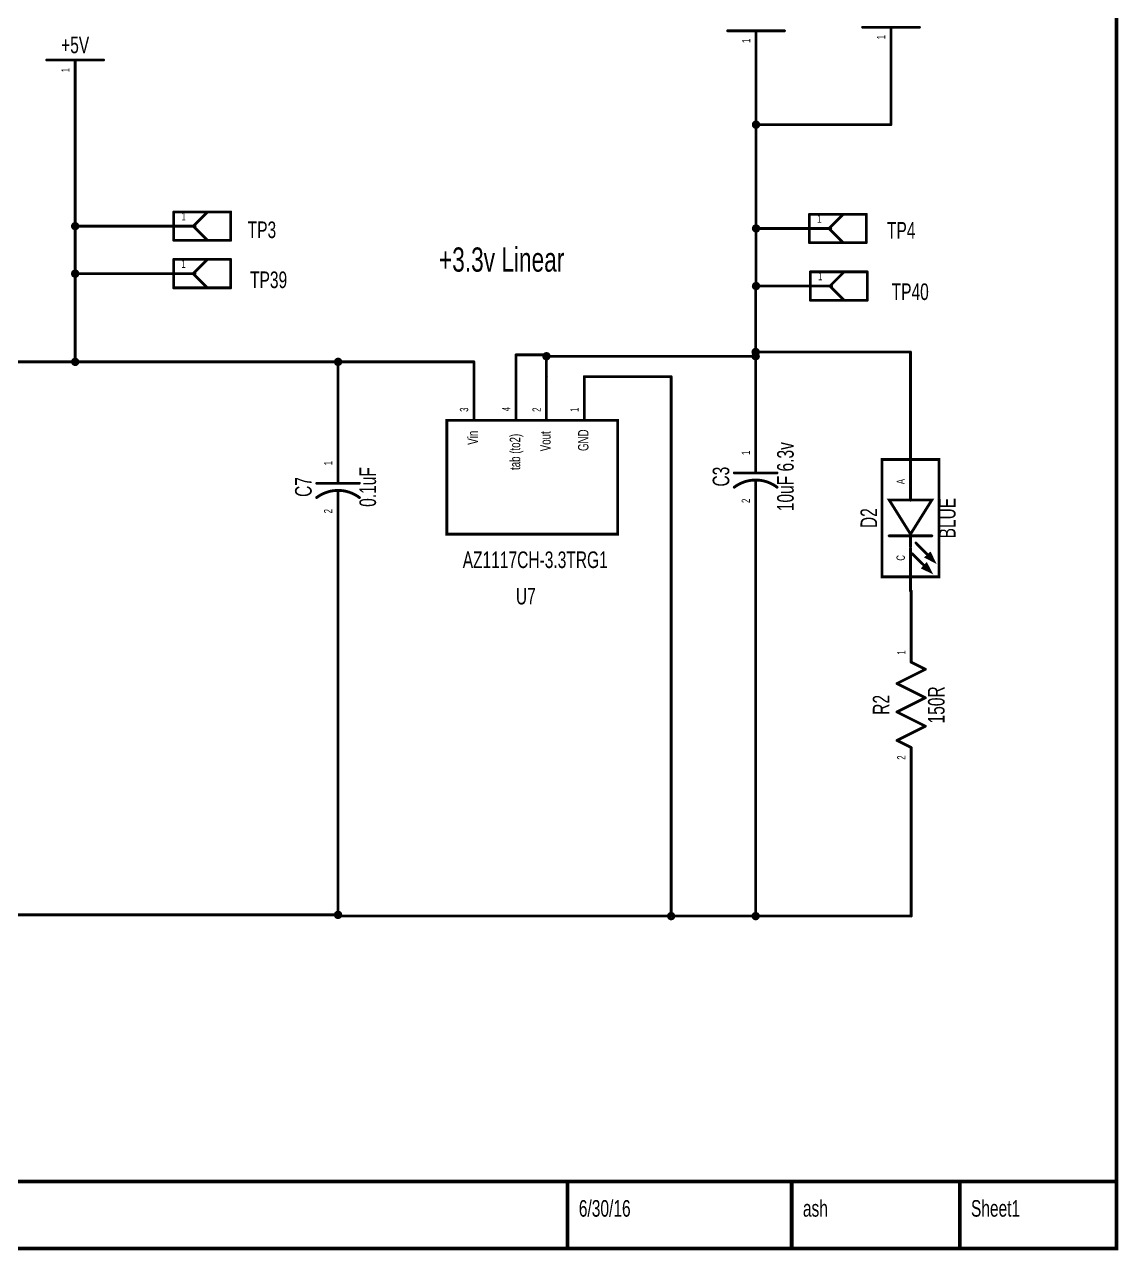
# Model space of a CAD drawing. Extents: x -0.7 to 10.8, y -0.9 to 7.2.
# Drawn here: x 6.969 to 10.813, y -0.908 to 3.402 of the extents above; entities that cross this region are included whole.
import ezdxf
from ezdxf.enums import TextEntityAlignment as Align

# ---------------------------------------------------------------- set-up
doc = ezdxf.new("R2010")
doc.units = 0
for name, color, linetype in [('Element', 253, 'CONTINUOUS'), ('Net', 50, 'CONTINUOUS'), ('Pin', 50, 'CONTINUOUS'), ('Shapes', 252, 'CONTINUOUS'), ('Titles', 253, 'CONTINUOUS')]:
    doc.layers.add(name, color=color, linetype=linetype)

msp = doc.modelspace()

# ---------------------------------------------------------------- linework, layer by layer
at = {"layer": 'Element', "linetype": 'CONTINUOUS'}
for points, const_width in [([(9.4394, 3.3798), (9.6394, 3.3798)], 0.0098), ([(9.9137, 3.3924), (10.1137, 3.3924)], 0.0098), ([(7.0468, 3.2772), (7.2468, 3.2772)], 0.0098), ([(7.4932, 2.6431), (7.4932, 2.7431)], 0.0098), ([(7.4932, 2.7431), (7.6932, 2.7431)], 0.0098), ([(7.612, 2.7431), (7.562, 2.6931)], 0.0098), ([(7.6932, 2.7431), (7.6932, 2.6431)], 0.0098), ([(9.727, 2.635), (9.727, 2.735)], 0.0098), ([(9.727, 2.735), (9.927, 2.735)], 0.0098), ([(9.8458, 2.735), (9.7958, 2.685)], 0.0098), ([(9.927, 2.735), (9.927, 2.635)], 0.0098), ([(7.5682, 2.6931), (7.4932, 2.6931)], 0.0098), ([(7.612, 2.6431), (7.562, 2.6931)], 0.0098), ([(9.802, 2.685), (9.727, 2.685)], 0.0098), ([(9.8458, 2.635), (9.7958, 2.685)], 0.0098), ([(7.6932, 2.6431), (7.4932, 2.6431)], 0.0098), ([(9.927, 2.635), (9.727, 2.635)], 0.0098), ([(7.493, 2.4761), (7.493, 2.5761)], 0.0098), ([(7.493, 2.5761), (7.693, 2.5761)], 0.0098), ([(7.6118, 2.5761), (7.5618, 2.5261)], 0.0098), ([(7.693, 2.5761), (7.693, 2.4761)], 0.0098), ([(7.568, 2.5261), (7.493, 2.5261)], 0.0098), ([(7.6118, 2.4761), (7.5618, 2.5261)], 0.0098), ([(9.7301, 2.4324), (9.7301, 2.5324)], 0.0098), ([(9.7301, 2.5324), (9.9301, 2.5324)], 0.0098), ([(9.8489, 2.5324), (9.7989, 2.4824)], 0.0098), ([(9.9301, 2.5324), (9.9301, 2.4324)], 0.0098), ([(7.693, 2.4761), (7.493, 2.4761)], 0.0098), ([(9.8051, 2.4824), (9.7301, 2.4824)], 0.0098), ([(9.8489, 2.4324), (9.7989, 2.4824)], 0.0098), ([(9.9301, 2.4324), (9.7301, 2.4324)], 0.0098), ([(8.4529, 2.0103), (9.0529, 2.0103), (9.0529, 1.6103), (8.4529, 1.6103), (8.4529, 2.0103)], 0.0098), ([(9.538, 1.8625), (9.538, 1.8255)], 0.0098), ([(9.9822, 1.8729), (10.1822, 1.8729), (10.1822, 1.4604), (9.9822, 1.4604), (9.9822, 1.8729)], 0.0098), ([(8.0705, 1.8261), (8.0705, 1.7891)], 0.0098), ([(9.463, 1.8255), (9.613, 1.8255)], 0.0098), ([(8.1457, 1.7389), (8.1391, 1.7436), (8.1322, 1.7478), (8.1251, 1.7515), (8.1177, 1.7548), (8.1102, 1.7576), (8.1024, 1.76), (8.0946, 1.7618), (8.0866, 1.7631), (8.0786, 1.7638), (8.0705, 1.7641), (8.0624, 1.7638), (8.0544, 1.7631), (8.0464, 1.7618), (8.0386, 1.76), (8.0308, 1.7576), (8.0233, 1.7548), (8.0159, 1.7515), (8.0088, 1.7478), (8.0019, 1.7436), (7.9953, 1.7389)], 0.01), ([(7.9955, 1.7891), (8.1455, 1.7891)], 0.0098), ([(8.0705, 1.7641), (8.0705, 1.7261)], 0.0098), ([(9.6133, 1.7753), (9.6067, 1.78), (9.5998, 1.7842), (9.5926, 1.788), (9.5853, 1.7913), (9.5777, 1.7941), (9.57, 1.7964), (9.5621, 1.7982), (9.5541, 1.7995), (9.5461, 1.8003), (9.538, 1.8005), (9.53, 1.8003), (9.5219, 1.7995), (9.514, 1.7982), (9.5061, 1.7964), (9.4984, 1.7941), (9.4908, 1.7912), (9.4834, 1.788), (9.4763, 1.7842), (9.4694, 1.78), (9.4628, 1.7753)], 0.01), ([(9.538, 1.8005), (9.538, 1.7625)], 0.0098), ([(10.0822, 1.7664), (10.0822, 1.7294)], 0.0098), ([(10.0822, 1.6104), (10.1572, 1.7304), (10.0072, 1.7304), (10.0822, 1.6104)], 0.0098), ([(10.0072, 1.6044), (10.1572, 1.6044)], 0.0098), ([(10.0822, 1.6044), (10.0822, 1.5664)], 0.0098), ([(10.1012, 1.5794), (10.1632, 1.5164)], 0.0098), ([(10.0882, 1.5414), (10.1512, 1.4794)], 0.0098), ([(10.1382, 1.5044), (10.1262, 1.4914), (10.1512, 1.4794), (10.1382, 1.5044)], 0.0098), ([(10.1512, 1.5414), (10.1382, 1.5294), (10.1632, 1.5164), (10.1512, 1.5414)], 0.0098), ([(10.0845, 1.1601), (10.1345, 1.1351)], 0.0098), ([(10.1345, 1.1351), (10.0345, 1.0851)], 0.0098), ([(10.0345, 1.0851), (10.1345, 1.0351)], 0.0098), ([(10.1345, 1.0351), (10.0345, 0.9851)], 0.0098), ([(10.0345, 0.9851), (10.1345, 0.9351)], 0.0098), ([(10.1345, 0.9351), (10.0345, 0.8851)], 0.0098), ([(10.0345, 0.8851), (10.0845, 0.8601)], 0.0098)]:
    msp.add_lwpolyline(points, dxfattribs=dict(at, const_width=const_width))
for points, const_width in [([(9.4369, 3.3798, 1), (9.4418, 3.3798, 1), (9.4369, 3.3798, 1)], 0.0049), ([(9.6369, 3.3798, 1), (9.6418, 3.3798, 1), (9.6369, 3.3798, 1)], 0.0049), ([(9.9112, 3.3924, 1), (9.9161, 3.3924, 1), (9.9112, 3.3924, 1)], 0.0049), ([(10.1112, 3.3924, 1), (10.1161, 3.3924, 1), (10.1112, 3.3924, 1)], 0.0049), ([(7.0444, 3.2772, 1), (7.0493, 3.2772, 1), (7.0444, 3.2772, 1)], 0.0049), ([(7.2444, 3.2772, 1), (7.2493, 3.2772, 1), (7.2444, 3.2772, 1)], 0.0049), ([(7.4908, 2.7431, 1), (7.4957, 2.7431, 1), (7.4908, 2.7431, 1)], 0.0049), ([(7.4908, 2.7431, 1), (7.4957, 2.7431, 1), (7.4908, 2.7431, 1)], 0.0049), ([(7.6095, 2.7431, 1), (7.6144, 2.7431, 1), (7.6095, 2.7431, 1)], 0.0049), ([(7.6908, 2.7431, 1), (7.6957, 2.7431, 1), (7.6908, 2.7431, 1)], 0.0049), ([(7.6908, 2.7431, 1), (7.6957, 2.7431, 1), (7.6908, 2.7431, 1)], 0.0049), ([(9.7246, 2.735, 1), (9.7295, 2.735, 1), (9.7246, 2.735, 1)], 0.0049), ([(9.7246, 2.735, 1), (9.7295, 2.735, 1), (9.7246, 2.735, 1)], 0.0049), ([(9.8433, 2.735, 1), (9.8482, 2.735, 1), (9.8433, 2.735, 1)], 0.0049), ([(9.9246, 2.735, 1), (9.9295, 2.735, 1), (9.9246, 2.735, 1)], 0.0049), ([(9.9246, 2.735, 1), (9.9295, 2.735, 1), (9.9246, 2.735, 1)], 0.0049), ([(7.4908, 2.6931, 1), (7.4957, 2.6931, 1), (7.4908, 2.6931, 1)], 0.0049), ([(7.5595, 2.6931, 1), (7.5644, 2.6931, 1), (7.5595, 2.6931, 1)], 0.0049), ([(7.5595, 2.6931, 1), (7.5644, 2.6931, 1), (7.5595, 2.6931, 1)], 0.0049), ([(7.5658, 2.6931, 1), (7.5707, 2.6931, 1), (7.5658, 2.6931, 1)], 0.0049), ([(9.7246, 2.685, 1), (9.7295, 2.685, 1), (9.7246, 2.685, 1)], 0.0049), ([(9.7933, 2.685, 1), (9.7982, 2.685, 1), (9.7933, 2.685, 1)], 0.0049), ([(9.7933, 2.685, 1), (9.7982, 2.685, 1), (9.7933, 2.685, 1)], 0.0049), ([(9.7996, 2.685, 1), (9.8045, 2.685, 1), (9.7996, 2.685, 1)], 0.0049), ([(7.4908, 2.6431, 1), (7.4957, 2.6431, 1), (7.4908, 2.6431, 1)], 0.0049), ([(7.4908, 2.6431, 1), (7.4957, 2.6431, 1), (7.4908, 2.6431, 1)], 0.0049), ([(7.6095, 2.6431, 1), (7.6144, 2.6431, 1), (7.6095, 2.6431, 1)], 0.0049), ([(7.6908, 2.6431, 1), (7.6957, 2.6431, 1), (7.6908, 2.6431, 1)], 0.0049), ([(7.6908, 2.6431, 1), (7.6957, 2.6431, 1), (7.6908, 2.6431, 1)], 0.0049), ([(9.7246, 2.635, 1), (9.7295, 2.635, 1), (9.7246, 2.635, 1)], 0.0049), ([(9.7246, 2.635, 1), (9.7295, 2.635, 1), (9.7246, 2.635, 1)], 0.0049), ([(9.8433, 2.635, 1), (9.8482, 2.635, 1), (9.8433, 2.635, 1)], 0.0049), ([(9.9246, 2.635, 1), (9.9295, 2.635, 1), (9.9246, 2.635, 1)], 0.0049), ([(9.9246, 2.635, 1), (9.9295, 2.635, 1), (9.9246, 2.635, 1)], 0.0049), ([(7.4905, 2.5761, 1), (7.4955, 2.5761, 1), (7.4905, 2.5761, 1)], 0.0049), ([(7.4905, 2.5761, 1), (7.4955, 2.5761, 1), (7.4905, 2.5761, 1)], 0.0049), ([(7.6093, 2.5761, 1), (7.6142, 2.5761, 1), (7.6093, 2.5761, 1)], 0.0049), ([(7.6905, 2.5761, 1), (7.6955, 2.5761, 1), (7.6905, 2.5761, 1)], 0.0049), ([(7.6905, 2.5761, 1), (7.6955, 2.5761, 1), (7.6905, 2.5761, 1)], 0.0049), ([(7.4905, 2.5261, 1), (7.4955, 2.5261, 1), (7.4905, 2.5261, 1)], 0.0049), ([(7.5593, 2.5261, 1), (7.5642, 2.5261, 1), (7.5593, 2.5261, 1)], 0.0049), ([(7.5593, 2.5261, 1), (7.5642, 2.5261, 1), (7.5593, 2.5261, 1)], 0.0049), ([(7.5655, 2.5261, 1), (7.5705, 2.5261, 1), (7.5655, 2.5261, 1)], 0.0049), ([(9.7277, 2.5324, 1), (9.7326, 2.5324, 1), (9.7277, 2.5324, 1)], 0.0049), ([(9.7277, 2.5324, 1), (9.7326, 2.5324, 1), (9.7277, 2.5324, 1)], 0.0049), ([(9.8464, 2.5324, 1), (9.8513, 2.5324, 1), (9.8464, 2.5324, 1)], 0.0049), ([(9.9277, 2.5324, 1), (9.9326, 2.5324, 1), (9.9277, 2.5324, 1)], 0.0049), ([(9.9277, 2.5324, 1), (9.9326, 2.5324, 1), (9.9277, 2.5324, 1)], 0.0049), ([(7.4905, 2.4761, 1), (7.4955, 2.4761, 1), (7.4905, 2.4761, 1)], 0.0049), ([(7.4905, 2.4761, 1), (7.4955, 2.4761, 1), (7.4905, 2.4761, 1)], 0.0049), ([(7.6093, 2.4761, 1), (7.6142, 2.4761, 1), (7.6093, 2.4761, 1)], 0.0049), ([(7.6905, 2.4761, 1), (7.6955, 2.4761, 1), (7.6905, 2.4761, 1)], 0.0049), ([(7.6905, 2.4761, 1), (7.6955, 2.4761, 1), (7.6905, 2.4761, 1)], 0.0049), ([(9.7277, 2.4824, 1), (9.7326, 2.4824, 1), (9.7277, 2.4824, 1)], 0.0049), ([(9.7964, 2.4824, 1), (9.8013, 2.4824, 1), (9.7964, 2.4824, 1)], 0.0049), ([(9.7964, 2.4824, 1), (9.8013, 2.4824, 1), (9.7964, 2.4824, 1)], 0.0049), ([(9.8027, 2.4824, 1), (9.8076, 2.4824, 1), (9.8027, 2.4824, 1)], 0.0049), ([(9.7277, 2.4324, 1), (9.7326, 2.4324, 1), (9.7277, 2.4324, 1)], 0.0049), ([(9.7277, 2.4324, 1), (9.7326, 2.4324, 1), (9.7277, 2.4324, 1)], 0.0049), ([(9.8464, 2.4324, 1), (9.8513, 2.4324, 1), (9.8464, 2.4324, 1)], 0.0049), ([(9.9277, 2.4324, 1), (9.9326, 2.4324, 1), (9.9277, 2.4324, 1)], 0.0049), ([(9.9277, 2.4324, 1), (9.9326, 2.4324, 1), (9.9277, 2.4324, 1)], 0.0049), ([(9.5356, 1.8625, 1), (9.5405, 1.8625, 1), (9.5356, 1.8625, 1)], 0.0049), ([(8.068, 1.8261, 1), (8.073, 1.8261, 1), (8.068, 1.8261, 1)], 0.0049), ([(9.4606, 1.8255, 1), (9.4655, 1.8255, 1), (9.4606, 1.8255, 1)], 0.0049), ([(9.5356, 1.8255, 1), (9.5405, 1.8255, 1), (9.5356, 1.8255, 1)], 0.0049), ([(9.6106, 1.8255, 1), (9.6155, 1.8255, 1), (9.6106, 1.8255, 1)], 0.0049), ([(7.993, 1.7891, 1), (7.998, 1.7891, 1), (7.993, 1.7891, 1)], 0.0049), ([(8.068, 1.7891, 1), (8.073, 1.7891, 1), (8.068, 1.7891, 1)], 0.0049), ([(8.068, 1.7641, 1), (8.073, 1.7641, 1), (8.068, 1.7641, 1)], 0.0049), ([(8.143, 1.7891, 1), (8.148, 1.7891, 1), (8.143, 1.7891, 1)], 0.0049), ([(9.4603, 1.7753, 1), (9.4653, 1.7753, 1), (9.4603, 1.7753, 1)], 0.005), ([(9.5356, 1.8005, 1), (9.5405, 1.8005, 1), (9.5356, 1.8005, 1)], 0.0049), ([(9.5356, 1.7625, 1), (9.5405, 1.7625, 1), (9.5356, 1.7625, 1)], 0.0049), ([(9.6108, 1.7753, 1), (9.6158, 1.7753, 1), (9.6108, 1.7753, 1)], 0.005), ([(10.0797, 1.7664, 1), (10.0846, 1.7664, 1), (10.0797, 1.7664, 1)], 0.0049), ([(7.9928, 1.7389, 1), (7.9978, 1.7389, 1), (7.9928, 1.7389, 1)], 0.005), ([(8.068, 1.7261, 1), (8.073, 1.7261, 1), (8.068, 1.7261, 1)], 0.0049), ([(8.1432, 1.7389, 1), (8.1482, 1.7389, 1), (8.1432, 1.7389, 1)], 0.005), ([(10.0797, 1.7294, 1), (10.0846, 1.7294, 1), (10.0797, 1.7294, 1)], 0.0049), ([(10.0047, 1.6044, 1), (10.0096, 1.6044, 1), (10.0047, 1.6044, 1)], 0.0049), ([(10.0797, 1.6104, 1), (10.0846, 1.6104, 1), (10.0797, 1.6104, 1)], 0.0049), ([(10.0797, 1.6044, 1), (10.0846, 1.6044, 1), (10.0797, 1.6044, 1)], 0.0049), ([(10.1547, 1.6044, 1), (10.1596, 1.6044, 1), (10.1547, 1.6044, 1)], 0.0049), ([(10.0797, 1.5664, 1), (10.0846, 1.5664, 1), (10.0797, 1.5664, 1)], 0.0049), ([(10.0987, 1.5794, 1), (10.1036, 1.5794, 1), (10.0987, 1.5794, 1)], 0.0049), ([(10.0857, 1.5414, 1), (10.0906, 1.5414, 1), (10.0857, 1.5414, 1)], 0.0049), ([(10.1357, 1.5044, 1), (10.1406, 1.5044, 1), (10.1357, 1.5044, 1)], 0.0049), ([(10.1487, 1.5414, 1), (10.1536, 1.5414, 1), (10.1487, 1.5414, 1)], 0.0049), ([(10.1607, 1.5164, 1), (10.1656, 1.5164, 1), (10.1607, 1.5164, 1)], 0.0049), ([(10.1487, 1.4794, 1), (10.1536, 1.4794, 1), (10.1487, 1.4794, 1)], 0.0049), ([(10.082, 1.1601, 1), (10.087, 1.1601, 1), (10.082, 1.1601, 1)], 0.0049), ([(10.132, 1.1351, 1), (10.137, 1.1351, 1), (10.132, 1.1351, 1)], 0.0049), ([(10.132, 1.1351, 1), (10.137, 1.1351, 1), (10.132, 1.1351, 1)], 0.0049), ([(10.032, 1.0851, 1), (10.037, 1.0851, 1), (10.032, 1.0851, 1)], 0.0049), ([(10.032, 1.0851, 1), (10.037, 1.0851, 1), (10.032, 1.0851, 1)], 0.0049), ([(10.132, 1.0351, 1), (10.137, 1.0351, 1), (10.132, 1.0351, 1)], 0.0049), ([(10.132, 1.0351, 1), (10.137, 1.0351, 1), (10.132, 1.0351, 1)], 0.0049), ([(10.032, 0.9851, 1), (10.037, 0.9851, 1), (10.032, 0.9851, 1)], 0.0049), ([(10.032, 0.9851, 1), (10.037, 0.9851, 1), (10.032, 0.9851, 1)], 0.0049), ([(10.132, 0.9351, 1), (10.137, 0.9351, 1), (10.132, 0.9351, 1)], 0.0049), ([(10.132, 0.9351, 1), (10.137, 0.9351, 1), (10.132, 0.9351, 1)], 0.0049), ([(10.032, 0.8851, 1), (10.037, 0.8851, 1), (10.032, 0.8851, 1)], 0.0049), ([(10.032, 0.8851, 1), (10.037, 0.8851, 1), (10.032, 0.8851, 1)], 0.0049), ([(10.082, 0.8601, 1), (10.087, 0.8601, 1), (10.082, 0.8601, 1)], 0.0049)]:
    msp.add_lwpolyline(points, format="xyb", dxfattribs=dict(at, const_width=const_width))
at = {"layer": 'Net', "linetype": 'CONTINUOUS', "const_width": 0.0049}
for points in [[(9.5369, 3.2298, 1), (9.5418, 3.2298, 1), (9.5369, 3.2298, 1)], [(10.0112, 3.2424, 1), (10.0161, 3.2424, 1), (10.0112, 3.2424, 1)], [(7.1444, 3.1272, 1), (7.1493, 3.1272, 1), (7.1444, 3.1272, 1)], [(9.5271, 3.0498, 1), (9.532, 3.0498, 1), (9.5271, 3.0498, 1)], [(9.5369, 3.0498, 1), (9.5418, 3.0498, 1), (9.5369, 3.0498, 1)], [(10.0112, 3.0498, 1), (10.0161, 3.0498, 1), (10.0112, 3.0498, 1)], [(10.0112, 3.0498, 1), (10.0161, 3.0498, 1), (10.0112, 3.0498, 1)], [(7.1345, 2.6931, 1), (7.1394, 2.6931, 1), (7.1345, 2.6931, 1)], [(7.1444, 2.6931, 1), (7.1493, 2.6931, 1), (7.1444, 2.6931, 1)], [(7.4158, 2.6931, 1), (7.4207, 2.6931, 1), (7.4158, 2.6931, 1)], [(9.5271, 2.685, 1), (9.532, 2.685, 1), (9.5271, 2.685, 1)], [(9.5369, 2.685, 1), (9.5418, 2.685, 1), (9.5369, 2.685, 1)], [(9.6496, 2.685, 1), (9.6545, 2.685, 1), (9.6496, 2.685, 1)], [(7.1345, 2.5261, 1), (7.1394, 2.5261, 1), (7.1345, 2.5261, 1)], [(7.1444, 2.5261, 1), (7.1493, 2.5261, 1), (7.1444, 2.5261, 1)], [(7.1444, 2.5261, 1), (7.1493, 2.5261, 1), (7.1444, 2.5261, 1)], [(7.1444, 2.5261, 1), (7.1493, 2.5261, 1), (7.1444, 2.5261, 1)], [(7.4155, 2.5261, 1), (7.4205, 2.5261, 1), (7.4155, 2.5261, 1)], [(9.5271, 2.4824, 1), (9.532, 2.4824, 1), (9.5271, 2.4824, 1)], [(9.5356, 2.4824, 1), (9.5405, 2.4824, 1), (9.5356, 2.4824, 1)], [(9.5356, 2.4824, 1), (9.5405, 2.4824, 1), (9.5356, 2.4824, 1)], [(9.5369, 2.4824, 1), (9.5418, 2.4824, 1), (9.5369, 2.4824, 1)], [(9.6527, 2.4824, 1), (9.6576, 2.4824, 1), (9.6527, 2.4824, 1)], [(8.6935, 2.2407, 1), (8.6984, 2.2407, 1), (8.6935, 2.2407, 1)], [(8.6935, 2.2407, 1), (8.6984, 2.2407, 1), (8.6935, 2.2407, 1)], [(8.8004, 2.2407, 1), (8.8053, 2.2407, 1), (8.8004, 2.2407, 1)], [(8.8004, 2.2407, 1), (8.8053, 2.2407, 1), (8.8004, 2.2407, 1)], [(9.5257, 2.2505, 1), (9.5307, 2.2505, 1), (9.5257, 2.2505, 1)], [(9.5356, 2.2505, 1), (9.5405, 2.2505, 1), (9.5356, 2.2505, 1)], [(10.0797, 2.2505, 1), (10.0846, 2.2505, 1), (10.0797, 2.2505, 1)], [(10.0797, 2.2505, 1), (10.0846, 2.2505, 1), (10.0797, 2.2505, 1)], [(7.1345, 2.216, 1), (7.1394, 2.216, 1), (7.1345, 2.216, 1)], [(7.1444, 2.216, 1), (7.1493, 2.216, 1), (7.1444, 2.216, 1)], [(7.1444, 2.216, 1), (7.1493, 2.216, 1), (7.1444, 2.216, 1)], [(7.1444, 2.216, 1), (7.1493, 2.216, 1), (7.1444, 2.216, 1)], [(8.0582, 2.216, 1), (8.0631, 2.216, 1), (8.0582, 2.216, 1)], [(8.068, 2.216, 1), (8.073, 2.216, 1), (8.068, 2.216, 1)], [(8.068, 2.216, 1), (8.073, 2.216, 1), (8.068, 2.216, 1)], [(8.068, 2.216, 1), (8.073, 2.216, 1), (8.068, 2.216, 1)], [(8.5455, 2.216, 1), (8.5504, 2.216, 1), (8.5455, 2.216, 1)], [(8.5455, 2.216, 1), (8.5504, 2.216, 1), (8.5455, 2.216, 1)], [(8.7905, 2.2358, 1), (8.7954, 2.2358, 1), (8.7905, 2.2358, 1)], [(8.8004, 2.2358, 1), (8.8053, 2.2358, 1), (8.8004, 2.2358, 1)], [(9.5257, 2.2358, 1), (9.5307, 2.2358, 1), (9.5257, 2.2358, 1)], [(9.5356, 2.2358, 1), (9.5405, 2.2358, 1), (9.5356, 2.2358, 1)], [(8.5455, 2.1642, 1), (8.5504, 2.1642, 1), (8.5455, 2.1642, 1)], [(8.6935, 2.1663, 1), (8.6984, 2.1663, 1), (8.6935, 2.1663, 1)], [(8.8004, 2.1642, 1), (8.8053, 2.1642, 1), (8.8004, 2.1642, 1)], [(8.9334, 2.1641, 1), (8.9383, 2.1641, 1), (8.9334, 2.1641, 1)], [(9.2386, 2.1641, 1), (9.2435, 2.1641, 1), (9.2386, 2.1641, 1)], [(9.2386, 2.1641, 1), (9.2435, 2.1641, 1), (9.2386, 2.1641, 1)], [(9.5356, 2.0125, 1), (9.5405, 2.0125, 1), (9.5356, 2.0125, 1)], [(8.068, 1.9761, 1), (8.073, 1.9761, 1), (8.068, 1.9761, 1)], [(10.0797, 1.9099, 1), (10.0846, 1.9099, 1), (10.0797, 1.9099, 1)], [(9.5356, 1.6125, 1), (9.5405, 1.6125, 1), (9.5356, 1.6125, 1)], [(8.068, 1.5761, 1), (8.073, 1.5761, 1), (8.068, 1.5761, 1)], [(10.082, 1.4109, 1), (10.087, 1.4109, 1), (10.082, 1.4109, 1)], [(10.082, 1.3101, 1), (10.087, 1.3101, 1), (10.082, 1.3101, 1)], [(10.082, 0.7101, 1), (10.087, 0.7101, 1), (10.082, 0.7101, 1)], [(8.0582, 0.2719, 1), (8.0631, 0.2719, 1), (8.0582, 0.2719, 1)], [(8.068, 0.2719, 1), (8.073, 0.2719, 1), (8.068, 0.2719, 1)], [(8.068, 0.2675, 1), (8.073, 0.2675, 1), (8.068, 0.2675, 1)], [(8.068, 0.2675, 1), (8.073, 0.2675, 1), (8.068, 0.2675, 1)], [(9.2288, 0.2675, 1), (9.2337, 0.2675, 1), (9.2288, 0.2675, 1)], [(9.2386, 0.2675, 1), (9.2435, 0.2675, 1), (9.2386, 0.2675, 1)], [(9.5257, 0.2675, 1), (9.5307, 0.2675, 1), (9.5257, 0.2675, 1)], [(9.5356, 0.2675, 1), (9.5405, 0.2675, 1), (9.5356, 0.2675, 1)], [(9.5356, 0.2675, 1), (9.5405, 0.2675, 1), (9.5356, 0.2675, 1)], [(9.5356, 0.2675, 1), (9.5405, 0.2675, 1), (9.5356, 0.2675, 1)], [(10.082, 0.2675, 1), (10.087, 0.2675, 1), (10.082, 0.2675, 1)], [(10.082, 0.2675, 1), (10.087, 0.2675, 1), (10.082, 0.2675, 1)]]:
    msp.add_lwpolyline(points, format="xyb", dxfattribs=at)
at = {"layer": 'Net', "linetype": 'CONTINUOUS', "const_width": 0.0098}
for points in [[(9.5394, 2.4824), (9.5394, 3.2298)], [(10.0137, 3.2424), (10.0137, 3.0498)], [(7.1468, 2.5261), (7.1468, 3.1272)], [(9.5295, 3.0498), (9.53, 3.0468), (9.5314, 3.044), (9.5336, 3.0419), (9.5363, 3.0405), (9.5394, 3.04), (9.5424, 3.0405), (9.5452, 3.0419), (9.5473, 3.044), (9.5487, 3.0468), (9.5492, 3.0498), (9.5487, 3.0529), (9.5473, 3.0556), (9.5452, 3.0578), (9.5424, 3.0592), (9.5394, 3.0597), (9.5363, 3.0592), (9.5336, 3.0578), (9.5314, 3.0556), (9.53, 3.0529), (9.5295, 3.0498)], [(10.0137, 3.0498), (9.5394, 3.0498)], [(7.137, 2.6931), (7.1375, 2.69), (7.1388, 2.6873), (7.141, 2.6851), (7.1438, 2.6837), (7.1468, 2.6832), (7.1499, 2.6837), (7.1526, 2.6851), (7.1548, 2.6873), (7.1562, 2.69), (7.1567, 2.6931), (7.1562, 2.6961), (7.1548, 2.6988), (7.1526, 2.701), (7.1499, 2.7024), (7.1468, 2.7029), (7.1438, 2.7024), (7.141, 2.701), (7.1388, 2.6988), (7.1375, 2.6961), (7.137, 2.6931)], [(7.4182, 2.6931), (7.1468, 2.6931)], [(9.5295, 2.685), (9.53, 2.682), (9.5314, 2.6792), (9.5336, 2.6771), (9.5363, 2.6757), (9.5394, 2.6752), (9.5424, 2.6757), (9.5452, 2.6771), (9.5473, 2.6792), (9.5487, 2.682), (9.5492, 2.685), (9.5487, 2.6881), (9.5473, 2.6908), (9.5452, 2.693), (9.5424, 2.6944), (9.5394, 2.6949), (9.5363, 2.6944), (9.5336, 2.693), (9.5314, 2.6908), (9.53, 2.6881), (9.5295, 2.685)], [(9.652, 2.685), (9.5394, 2.685)], [(7.137, 2.5261), (7.1375, 2.5231), (7.1388, 2.5203), (7.141, 2.5181), (7.1438, 2.5167), (7.1468, 2.5163), (7.1499, 2.5167), (7.1526, 2.5181), (7.1548, 2.5203), (7.1562, 2.5231), (7.1567, 2.5261), (7.1562, 2.5291), (7.1548, 2.5319), (7.1526, 2.5341), (7.1499, 2.5355), (7.1468, 2.5359), (7.1438, 2.5355), (7.141, 2.5341), (7.1388, 2.5319), (7.1375, 2.5291), (7.137, 2.5261)], [(7.418, 2.5261), (7.1468, 2.5261)], [(7.1468, 2.5261), (7.1468, 2.216)], [(9.5295, 2.4824), (9.53, 2.4794), (9.5314, 2.4767), (9.5336, 2.4745), (9.5363, 2.4731), (9.5394, 2.4726), (9.5424, 2.4731), (9.5452, 2.4745), (9.5473, 2.4767), (9.5487, 2.4794), (9.5492, 2.4824), (9.5487, 2.4855), (9.5473, 2.4882), (9.5452, 2.4904), (9.5424, 2.4918), (9.5394, 2.4923), (9.5363, 2.4918), (9.5336, 2.4904), (9.5314, 2.4882), (9.53, 2.4855), (9.5295, 2.4824)], [(9.6551, 2.4824), (9.538, 2.4824)], [(9.538, 2.4824), (9.538, 2.0125)], [(8.8028, 2.2407), (8.6959, 2.2407)], [(8.6959, 2.2407), (8.6959, 2.1663)], [(8.793, 2.2358), (8.7935, 2.2327), (8.7949, 2.23), (8.797, 2.2278), (8.7998, 2.2264), (8.8028, 2.2259), (8.8059, 2.2264), (8.8086, 2.2278), (8.8108, 2.23), (8.8122, 2.2327), (8.8127, 2.2358), (8.8122, 2.2388), (8.8108, 2.2415), (8.8086, 2.2437), (8.8059, 2.2451), (8.8028, 2.2456), (8.7998, 2.2451), (8.797, 2.2437), (8.7949, 2.2415), (8.7935, 2.2388), (8.793, 2.2358)], [(8.8028, 2.1642), (8.8028, 2.2407)], [(9.5282, 2.2505), (9.5287, 2.2475), (9.5301, 2.2448), (9.5323, 2.2426), (9.535, 2.2412), (9.538, 2.2407), (9.5411, 2.2412), (9.5438, 2.2426), (9.546, 2.2448), (9.5474, 2.2475), (9.5479, 2.2505), (9.5474, 2.2536), (9.546, 2.2563), (9.5438, 2.2585), (9.5411, 2.2599), (9.538, 2.2604), (9.535, 2.2599), (9.5323, 2.2585), (9.5301, 2.2563), (9.5287, 2.2536), (9.5282, 2.2505)], [(9.5282, 2.2358), (9.5287, 2.2327), (9.5301, 2.23), (9.5323, 2.2278), (9.535, 2.2264), (9.538, 2.2259), (9.5411, 2.2264), (9.5438, 2.2278), (9.546, 2.23), (9.5474, 2.2327), (9.5479, 2.2358), (9.5474, 2.2388), (9.546, 2.2415), (9.5438, 2.2437), (9.5411, 2.2451), (9.538, 2.2456), (9.535, 2.2451), (9.5323, 2.2437), (9.5301, 2.2415), (9.5287, 2.2388), (9.5282, 2.2358)], [(9.538, 2.2505), (10.0822, 2.2505)], [(10.0822, 2.2505), (10.0822, 1.9099)], [(7.1468, 2.216), (5.7737, 2.216)], [(7.137, 2.216), (7.1375, 2.213), (7.1388, 2.2102), (7.141, 2.2081), (7.1438, 2.2067), (7.1468, 2.2062), (7.1499, 2.2067), (7.1526, 2.2081), (7.1548, 2.2102), (7.1562, 2.213), (7.1567, 2.216), (7.1562, 2.2191), (7.1548, 2.2218), (7.1526, 2.224), (7.1499, 2.2254), (7.1468, 2.2259), (7.1438, 2.2254), (7.141, 2.224), (7.1388, 2.2218), (7.1375, 2.2191), (7.137, 2.216)], [(7.1468, 2.216), (8.0705, 2.216)], [(8.0607, 2.216), (8.0611, 2.213), (8.0625, 2.2102), (8.0647, 2.2081), (8.0675, 2.2067), (8.0705, 2.2062), (8.0735, 2.2067), (8.0763, 2.2081), (8.0785, 2.2102), (8.0799, 2.213), (8.0803, 2.216), (8.0799, 2.2191), (8.0785, 2.2218), (8.0763, 2.224), (8.0735, 2.2254), (8.0705, 2.2259), (8.0675, 2.2254), (8.0647, 2.224), (8.0625, 2.2218), (8.0611, 2.2191), (8.0607, 2.216)], [(8.0705, 1.9761), (8.0705, 2.216)], [(8.0705, 2.216), (8.548, 2.216)], [(8.548, 2.216), (8.548, 2.1642)], [(9.538, 2.2358), (8.8028, 2.2358)], [(8.9358, 2.1641), (9.2411, 2.1641)], [(9.2411, 2.1641), (9.2411, 0.2675)], [(9.538, 0.2675), (9.538, 1.6125)], [(8.0705, 1.5761), (8.0705, 0.2675)], [(10.0845, 1.4109), (10.0845, 1.3101)], [(10.0845, 0.2675), (10.0845, 0.7101)], [(5.7748, 0.2719), (8.0705, 0.2719)], [(8.0607, 0.2719), (8.0611, 0.2688), (8.0625, 0.2661), (8.0647, 0.2639), (8.0675, 0.2625), (8.0705, 0.262), (8.0735, 0.2625), (8.0763, 0.2639), (8.0785, 0.2661), (8.0799, 0.2688), (8.0803, 0.2719), (8.0799, 0.2749), (8.0785, 0.2777), (8.0763, 0.2798), (8.0735, 0.2812), (8.0705, 0.2817), (8.0675, 0.2812), (8.0647, 0.2798), (8.0625, 0.2777), (8.0611, 0.2749), (8.0607, 0.2719)], [(8.0705, 0.2675), (9.538, 0.2675)], [(9.2312, 0.2675), (9.2317, 0.2644), (9.2331, 0.2617), (9.2353, 0.2595), (9.238, 0.2581), (9.2411, 0.2576), (9.2441, 0.2581), (9.2469, 0.2595), (9.249, 0.2617), (9.2504, 0.2644), (9.2509, 0.2675), (9.2504, 0.2705), (9.249, 0.2732), (9.2469, 0.2754), (9.2441, 0.2768), (9.2411, 0.2773), (9.238, 0.2768), (9.2353, 0.2754), (9.2331, 0.2732), (9.2317, 0.2705), (9.2312, 0.2675)], [(9.5282, 0.2675), (9.5287, 0.2644), (9.5301, 0.2617), (9.5323, 0.2595), (9.535, 0.2581), (9.538, 0.2576), (9.5411, 0.2581), (9.5438, 0.2595), (9.546, 0.2617), (9.5474, 0.2644), (9.5479, 0.2675), (9.5474, 0.2705), (9.546, 0.2732), (9.5438, 0.2754), (9.5411, 0.2768), (9.538, 0.2773), (9.535, 0.2768), (9.5323, 0.2754), (9.5301, 0.2732), (9.5287, 0.2705), (9.5282, 0.2675)], [(9.538, 0.2675), (10.0845, 0.2675)]]:
    msp.add_lwpolyline(points, dxfattribs=at)
at = {"layer": 'Pin', "linetype": 'CONTINUOUS', "const_width": 0.0049}
for points in [[(9.5369, 3.3798, 1), (9.5418, 3.3798, 1), (9.5369, 3.3798, 1)], [(10.0112, 3.3924, 1), (10.0161, 3.3924, 1), (10.0112, 3.3924, 1)], [(7.1444, 3.2772, 1), (7.1493, 3.2772, 1), (7.1444, 3.2772, 1)], [(9.5369, 3.2298, 1), (9.5418, 3.2298, 1), (9.5369, 3.2298, 1)], [(10.0112, 3.2424, 1), (10.0161, 3.2424, 1), (10.0112, 3.2424, 1)], [(7.1444, 3.1272, 1), (7.1493, 3.1272, 1), (7.1444, 3.1272, 1)], [(7.4158, 2.6931, 1), (7.4207, 2.6931, 1), (7.4158, 2.6931, 1)], [(7.5658, 2.6931, 1), (7.5707, 2.6931, 1), (7.5658, 2.6931, 1)], [(9.6496, 2.685, 1), (9.6545, 2.685, 1), (9.6496, 2.685, 1)], [(9.7996, 2.685, 1), (9.8045, 2.685, 1), (9.7996, 2.685, 1)], [(7.4155, 2.5261, 1), (7.4205, 2.5261, 1), (7.4155, 2.5261, 1)], [(7.5655, 2.5261, 1), (7.5705, 2.5261, 1), (7.5655, 2.5261, 1)], [(9.6527, 2.4824, 1), (9.6576, 2.4824, 1), (9.6527, 2.4824, 1)], [(9.8027, 2.4824, 1), (9.8076, 2.4824, 1), (9.8027, 2.4824, 1)], [(8.5455, 2.1642, 1), (8.5504, 2.1642, 1), (8.5455, 2.1642, 1)], [(8.6935, 2.1663, 1), (8.6984, 2.1663, 1), (8.6935, 2.1663, 1)], [(8.8004, 2.1642, 1), (8.8053, 2.1642, 1), (8.8004, 2.1642, 1)], [(8.9334, 2.1641, 1), (8.9383, 2.1641, 1), (8.9334, 2.1641, 1)], [(8.5455, 2.0142, 1), (8.5504, 2.0142, 1), (8.5455, 2.0142, 1)], [(8.6935, 2.0163, 1), (8.6984, 2.0163, 1), (8.6935, 2.0163, 1)], [(8.8004, 2.0142, 1), (8.8053, 2.0142, 1), (8.8004, 2.0142, 1)], [(8.9334, 2.0141, 1), (8.9383, 2.0141, 1), (8.9334, 2.0141, 1)], [(9.5356, 2.0125, 1), (9.5405, 2.0125, 1), (9.5356, 2.0125, 1)], [(8.068, 1.9761, 1), (8.073, 1.9761, 1), (8.068, 1.9761, 1)], [(10.0797, 1.9099, 1), (10.0846, 1.9099, 1), (10.0797, 1.9099, 1)], [(9.5356, 1.8625, 1), (9.5405, 1.8625, 1), (9.5356, 1.8625, 1)], [(8.068, 1.8261, 1), (8.073, 1.8261, 1), (8.068, 1.8261, 1)], [(9.5356, 1.7625, 1), (9.5405, 1.7625, 1), (9.5356, 1.7625, 1)], [(8.068, 1.7261, 1), (8.073, 1.7261, 1), (8.068, 1.7261, 1)], [(10.0797, 1.7599, 1), (10.0846, 1.7599, 1), (10.0797, 1.7599, 1)], [(9.5356, 1.6125, 1), (9.5405, 1.6125, 1), (9.5356, 1.6125, 1)], [(8.068, 1.5761, 1), (8.073, 1.5761, 1), (8.068, 1.5761, 1)], [(10.0797, 1.5609, 1), (10.0846, 1.5609, 1), (10.0797, 1.5609, 1)], [(10.0797, 1.4109, 1), (10.0846, 1.4109, 1), (10.0797, 1.4109, 1)], [(10.082, 1.3101, 1), (10.087, 1.3101, 1), (10.082, 1.3101, 1)], [(10.082, 1.1601, 1), (10.087, 1.1601, 1), (10.082, 1.1601, 1)], [(10.082, 0.8601, 1), (10.087, 0.8601, 1), (10.082, 0.8601, 1)], [(10.082, 0.7101, 1), (10.087, 0.7101, 1), (10.082, 0.7101, 1)]]:
    msp.add_lwpolyline(points, format="xyb", dxfattribs=at)
at = {"layer": 'Pin', "linetype": 'CONTINUOUS', "const_width": 0.0098}
for points in [[(9.5394, 3.3798), (9.5394, 3.2298)], [(10.0137, 3.3924), (10.0137, 3.2424)], [(7.1468, 3.2772), (7.1468, 3.1272)], [(7.5682, 2.6931), (7.4182, 2.6931)], [(9.802, 2.685), (9.652, 2.685)], [(7.568, 2.5261), (7.418, 2.5261)], [(9.8051, 2.4824), (9.6551, 2.4824)], [(8.548, 2.0142), (8.548, 2.1642)], [(8.6959, 2.0163), (8.6959, 2.1663)], [(8.8028, 2.0142), (8.8028, 2.1642)], [(8.9358, 2.0141), (8.9358, 2.1641)], [(9.538, 1.8625), (9.538, 2.0125)], [(8.0705, 1.8261), (8.0705, 1.9761)], [(10.0822, 1.7599), (10.0822, 1.9099)], [(9.538, 1.7625), (9.538, 1.6125)], [(8.0705, 1.7261), (8.0705, 1.5761)], [(10.0822, 1.5609), (10.0822, 1.4109)], [(10.0845, 1.1601), (10.0845, 1.3101)], [(10.0845, 0.8601), (10.0845, 0.7101)]]:
    msp.add_lwpolyline(points, dxfattribs=at)
at = {"layer": 'Titles', "linetype": 'CONTINUOUS', "const_width": 0.0131}
for points in [[(10.8064, -0.9015), (-0.6866, -0.9015), (-0.6866, 7.1665), (10.8064, 7.1665), (10.8064, -0.9015)], [(4.5859, -0.6653), (8.8772, -0.6653)], [(8.8772, -0.6653), (8.8772, -0.9015)], [(8.8772, -0.6653), (9.6646, -0.6653)], [(8.8772, -0.6653), (8.8772, -0.9015)], [(9.6646, -0.6653), (9.6646, -0.9015)], [(9.6646, -0.6653), (10.2552, -0.6653)], [(9.6646, -0.6653), (9.6646, -0.9015)], [(10.2552, -0.6653), (10.2552, -0.9015)], [(10.2552, -0.6653), (10.8064, -0.6653)], [(10.2552, -0.6653), (10.2552, -0.9015)], [(10.8064, -0.6653), (10.8064, -0.9015)], [(4.5859, -0.9015), (8.8772, -0.9015)], [(8.8772, -0.9015), (9.6646, -0.9015)], [(9.6646, -0.9015), (10.2552, -0.9015)], [(10.2552, -0.9015), (10.8064, -0.9015)]]:
    msp.add_lwpolyline(points, dxfattribs=at)

# ---------------------------------------------------------------- texts
at = {"layer": 'Element', "width": 0.7}
for s, p in [('+5V', (7.1468, 3.2837)), ('TP3', (7.8031, 2.6337)), ('TP4', (10.0495, 2.6318)), ('TP39', (7.8266, 2.4579)), ('TP40', (10.0812, 2.416)), ('AZ1117CH-3.3TRG1', (8.7635, 1.4737)), ('U7', (8.7304, 1.3457))]:
    msp.add_text(s, height=0.0583, dxfattribs=at).set_placement(p, align=Align.BOTTOM_CENTER)
for s, p in [('10uF 6.3v', (9.6133, 1.8125)), ('0.1uF', (8.1457, 1.7761)), ('BLUE', (10.1822, 1.6666)), ('150R', (10.1436, 1.0101))]:
    msp.add_text(s, height=0.0583, rotation=90, dxfattribs=at).set_placement(p, align=Align.TOP_CENTER)
for s, p in [('C3', (9.4628, 1.8125)), ('C7', (7.9953, 1.7761)), ('D2', (9.9822, 1.6666)), ('R2', (10.0255, 1.0101))]:
    msp.add_text(s, height=0.0583, rotation=90, dxfattribs=at).set_placement(p, align=Align.BOTTOM_CENTER)
at = {"layer": 'Pin', "width": 0.7}
for s, height, p in [('1', 0.0292, (9.9644, 3.3497)), ('1', 0.0292, (9.4902, 3.3371)), ('1', 0.0292, (7.0976, 3.2345)), ('3', 0.0292, (8.4988, 2.0404)), ('4', 0.0292, (8.6467, 2.0425)), ('2', 0.0292, (8.7536, 2.0404)), ('1', 0.0292, (8.8866, 2.0403)), ('Vin', 0.0365, (8.5261, 1.9245)), ('tab (to2)', 0.0365, (8.6741, 1.8359)), ('Vout', 0.0365, (8.781, 1.9016)), ('GND', 0.0365, (8.914, 1.9026)), ('1', 0.0292, (9.4888, 1.8888)), ('1', 0.0292, (8.0213, 1.8523)), ('A', 0.0292, (10.033, 1.7861)), ('2', 0.0292, (9.4888, 1.7199)), ('2', 0.0292, (8.0213, 1.6834)), ('C', 0.0292, (10.033, 1.5171)), ('1', 0.0292, (10.0353, 1.1863)), ('2', 0.0292, (10.0353, 0.8174))]:
    msp.add_text(s, height=height, rotation=90, dxfattribs=at).set_placement(p, align=Align.TOP_LEFT)
for p in [(7.5206, 2.7423), (9.7544, 2.7342), (7.5204, 2.5753), (9.7575, 2.5317)]:
    msp.add_text('1', height=0.0292, dxfattribs=at).set_placement(p, align=Align.TOP_LEFT)
at = {"layer": 'Shapes', "width": 0.7}
msp.add_text('+3.3v Linear', height=0.0851, dxfattribs=at).set_placement((8.6454, 2.5757), align=Align.MIDDLE_CENTER)
at = {"layer": 'Titles', "width": 0.7}
for s, p in [('6/30/16', (8.9166, -0.7309)), ('ash', (9.704, -0.7309)), ('Sheet1', (10.2946, -0.7309))]:
    msp.add_text(s, height=0.0583, dxfattribs=at).set_placement(p, align=Align.TOP_LEFT)

doc.saveas('drawing.dxf')
